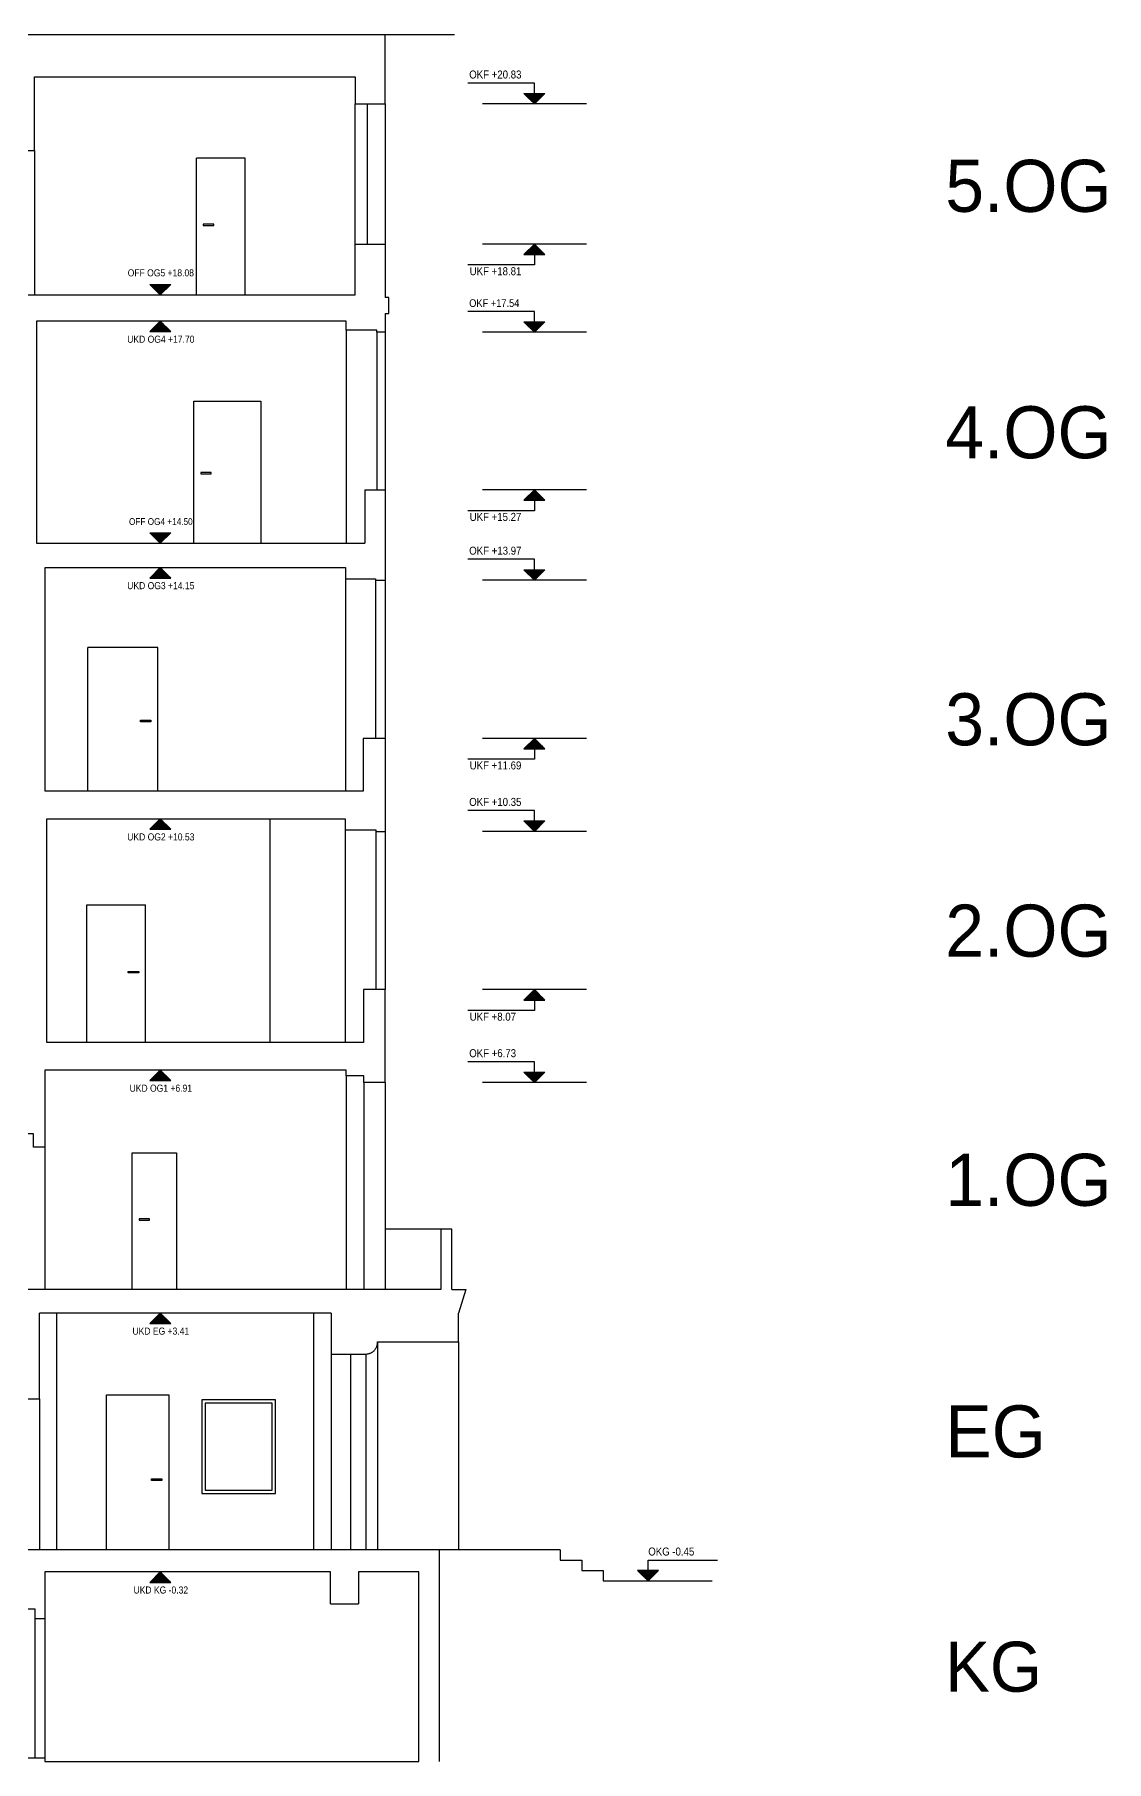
# Model space of a CAD drawing. Header units: metres. Extents: x -3551 to -3365, y -115 to 134.
# Drawn here: x -3380.56 to -3365.12, y 101.23 to 126.11 of the extents above; entities that cross this region are included whole.
import ezdxf
from ezdxf.enums import TextEntityAlignment as Align

# ---------------------------------------------------------------- set-up
doc = ezdxf.new("R2010")
doc.units = ezdxf.units.M
doc.header["$LTSCALE"] = 0.01
doc.linetypes.add('CENTER', pattern=[0])
doc.linetypes.add('DASHED', pattern=[0])
for name, color, linetype in [('A_ansicht', 9, 'CONTINUOUS'), ('A_bemaßung', 7, 'CONTINUOUS'), ('A_fenster', 7, 'CONTINUOUS'), ('A_text', 2, 'CONTINUOUS'), ('A_türen', 9, 'CONTINUOUS'), ('A_verdeckt', 8, 'CONTINUOUS'), ('A_wände', 6, 'CONTINUOUS')]:
    doc.layers.add(name, color=color, linetype=linetype)
doc.styles.add('EURAROMN_FNT', font='TXT', dxfattribs={"height": 1})
doc.styles.add('EURASIMP_FNT', font='TXT', dxfattribs={"height": 1})

# ---------------------------------------------------------------- blocks, each defined once
blk = doc.blocks.new('G2_1')
at = {"layer": 'A_bemaßung', "color": 7, "linetype": 'Continuous'}
for points in [[(0, 0), (-0.15, 0.15), (0.15, 0.15), (0, 0)], [(-0.14, 0.14), (-0.14, 0.15)], [(-0.13, 0.13), (-0.13, 0.15)], [(-0.12, 0.12), (-0.12, 0.15)], [(-0.11, 0.11), (-0.11, 0.15)], [(-0.1, 0.1), (-0.1, 0.15)], [(-0.09, 0.09), (-0.09, 0.15)], [(-0.08, 0.08), (-0.08, 0.15)], [(-0.07, 0.07), (-0.07, 0.15)], [(-0.06, 0.06), (-0.06, 0.15)], [(-0.05, 0.05), (-0.05, 0.15)], [(-0.04, 0.04), (-0.04, 0.15)], [(-0.03, 0.03), (-0.03, 0.15)], [(-0.02, 0.02), (-0.02, 0.15)], [(-0.01, 0.01), (-0.01, 0.15)], [(0, 0), (0, 0.15)], [(0.01, 0.01), (0.01, 0.15)], [(0.02, 0.02), (0.02, 0.15)], [(0.03, 0.03), (0.03, 0.15)], [(0.04, 0.04), (0.04, 0.15)], [(0.05, 0.05), (0.05, 0.15)], [(0.06, 0.06), (0.06, 0.15)], [(0.07, 0.07), (0.07, 0.15)], [(0.08, 0.08), (0.08, 0.15)], [(0.09, 0.09), (0.09, 0.15)], [(0.1, 0.1), (0.1, 0.15)], [(0.11, 0.11), (0.11, 0.15)], [(0.12, 0.12), (0.12, 0.15)], [(0.13, 0.13), (0.13, 0.15)], [(0.14, 0.14), (0.14, 0.15)]]:
    blk.add_lwpolyline(points, dxfattribs=at)

msp = doc.modelspace()

# ---------------------------------------------------------------- linework, layer by layer
at = {"layer": 'A_ansicht', "color": 9, "linetype": 'Continuous'}
for p, q in [((-3375.93995, 123.09007), (-3375.93995, 125.11007)), ((-3375.76496, 123.09007), (-3375.76496, 125.11007)), ((-3375.50995, 125.11007), (-3375.50995, 123.09007)), ((-3380.55992, 124.44007), (-3380.55992, 122.36007)), ((-3376.06995, 121.85007), (-3376.06995, 118.78007)), ((-3375.62994, 121.82007), (-3375.62994, 119.55007)), ((-3375.50995, 121.82007), (-3375.50995, 119.55007)), ((-3376.07992, 118.27007), (-3376.07992, 115.21007)), ((-3375.64996, 118.25007), (-3375.64996, 115.97007)), ((-3375.50995, 118.25007), (-3375.50995, 115.97007)), ((-3377.16563, 111.59007), (-3377.16563, 114.81007)), ((-3376.08569, 114.65007), (-3376.08569, 111.59007)), ((-3375.64569, 114.63007), (-3375.64569, 112.35007)), ((-3375.50995, 114.63007), (-3375.50995, 112.35007)), ((-3376.06934, 111.11007), (-3376.06934, 108.03007)), ((-3375.81936, 111.01007), (-3375.81936, 108.03007)), ((-3375.50995, 111.01007), (-3375.50995, 108.03007)), ((-3380.41408, 110.08007), (-3380.41408, 108.03007)), ((-3374.70995, 108.90007), (-3375.50995, 108.90007)), ((-3380.23944, 104.28007), (-3380.23944, 107.69007)), ((-3376.53944, 104.28007), (-3376.53944, 107.69007)), ((-3375.61896, 107.27404), (-3375.61896, 104.28007)), ((-3374.45162, 107.27404), (-3374.45162, 104.28007)), ((-3376.28944, 107.10007), (-3376.28944, 104.28007)), ((-3376.00944, 107.10007), (-3376.00944, 104.28007)), ((-3375.78896, 107.10007), (-3375.78896, 104.28007)), ((-3380.48945, 106.45507), (-3380.48945, 104.28007)), ((-3380.55509, 103.29007), (-3380.55509, 101.28007)), ((-3380.41513, 103.29007), (-3380.41513, 101.28007))]:
    msp.add_line(p, q, dxfattribs=at)
msp.add_lwpolyline([(-3378.15293, 106.44007), (-3378.15293, 105.09007), (-3377.08792, 105.09007), (-3377.08792, 106.44007), (-3378.15293, 106.44007)], dxfattribs=at)
at = {"layer": 'A_bemaßung', "color": 7, "linetype": 'Continuous'}
for p, q in [((-3372.60995, 125.11007), (-3374.10995, 125.11007)), ((-3372.60995, 123.09007), (-3374.10995, 123.09007)), ((-3372.60995, 121.82007), (-3374.10995, 121.82007)), ((-3372.60995, 119.55007), (-3374.10995, 119.55007)), ((-3372.60995, 118.25007), (-3374.10995, 118.25007)), ((-3372.60995, 115.97007), (-3374.10995, 115.97007)), ((-3372.60995, 114.63007), (-3374.10995, 114.63007)), ((-3372.60995, 112.35007), (-3374.10995, 112.35007)), ((-3372.60995, 111.01007), (-3374.10995, 111.01007))]:
    msp.add_line(p, q, dxfattribs=at)
for points in [[(-3373.35995, 125.11007), (-3373.50995, 125.26007), (-3373.20995, 125.26007), (-3373.35995, 125.11007), (-3373.35995, 125.41007), (-3374.31708, 125.41007)], [(-3373.49995, 125.25007), (-3373.49995, 125.26007)], [(-3373.48995, 125.24007), (-3373.48995, 125.26007)], [(-3373.47995, 125.23007), (-3373.47995, 125.26007)], [(-3373.46995, 125.22007), (-3373.46995, 125.26007)], [(-3373.45995, 125.21007), (-3373.45995, 125.26007)], [(-3373.44995, 125.20007), (-3373.44995, 125.26007)], [(-3373.43995, 125.19007), (-3373.43995, 125.26007)], [(-3373.42995, 125.18007), (-3373.42995, 125.26007)], [(-3373.41995, 125.17007), (-3373.41995, 125.26007)], [(-3373.40995, 125.16007), (-3373.40995, 125.26007)], [(-3373.39995, 125.15007), (-3373.39995, 125.26007)], [(-3373.38995, 125.14007), (-3373.38995, 125.26007)], [(-3373.37995, 125.13007), (-3373.37995, 125.26007)], [(-3373.36995, 125.12007), (-3373.36995, 125.26007)], [(-3373.35995, 125.11007), (-3373.35995, 125.26007)], [(-3373.34995, 125.12007), (-3373.34995, 125.26007)], [(-3373.33995, 125.13007), (-3373.33995, 125.26007)], [(-3373.32995, 125.14007), (-3373.32995, 125.26007)], [(-3373.31995, 125.15007), (-3373.31995, 125.26007)], [(-3373.30995, 125.16007), (-3373.30995, 125.26007)], [(-3373.29995, 125.17007), (-3373.29995, 125.26007)], [(-3373.28995, 125.18007), (-3373.28995, 125.26007)], [(-3373.27995, 125.19007), (-3373.27995, 125.26007)], [(-3373.26995, 125.20007), (-3373.26995, 125.26007)], [(-3373.25995, 125.21007), (-3373.25995, 125.26007)], [(-3373.24995, 125.22007), (-3373.24995, 125.26007)], [(-3373.23995, 125.23007), (-3373.23995, 125.26007)], [(-3373.22995, 125.24007), (-3373.22995, 125.26007)], [(-3373.21995, 125.25007), (-3373.21995, 125.26007)], [(-3373.35995, 123.09007), (-3373.50995, 122.94007), (-3373.20995, 122.94007), (-3373.35995, 123.09007), (-3373.35995, 122.79007), (-3374.31708, 122.79007)], [(-3373.49995, 122.95007), (-3373.49995, 122.94007)], [(-3373.48995, 122.96007), (-3373.48995, 122.94007)], [(-3373.47995, 122.97007), (-3373.47995, 122.94007)], [(-3373.46995, 122.98007), (-3373.46995, 122.94007)], [(-3373.45995, 122.99007), (-3373.45995, 122.94007)], [(-3373.44995, 123.00007), (-3373.44995, 122.94007)], [(-3373.43995, 123.01007), (-3373.43995, 122.94007)], [(-3373.42995, 123.02007), (-3373.42995, 122.94007)], [(-3373.41995, 123.03007), (-3373.41995, 122.94007)], [(-3373.40995, 123.04007), (-3373.40995, 122.94007)], [(-3373.39995, 123.05007), (-3373.39995, 122.94007)], [(-3373.38995, 123.06007), (-3373.38995, 122.94007)], [(-3373.37995, 123.07007), (-3373.37995, 122.94007)], [(-3373.36995, 123.08007), (-3373.36995, 122.94007)], [(-3373.35995, 123.09007), (-3373.35995, 122.94007)], [(-3373.34995, 123.08007), (-3373.34995, 122.94007)], [(-3373.33995, 123.07007), (-3373.33995, 122.94007)], [(-3373.32995, 123.06007), (-3373.32995, 122.94007)], [(-3373.31995, 123.05007), (-3373.31995, 122.94007)], [(-3373.30995, 123.04007), (-3373.30995, 122.94007)], [(-3373.29995, 123.03007), (-3373.29995, 122.94007)], [(-3373.28995, 123.02007), (-3373.28995, 122.94007)], [(-3373.27995, 123.01007), (-3373.27995, 122.94007)], [(-3373.26995, 123.00007), (-3373.26995, 122.94007)], [(-3373.25995, 122.99007), (-3373.25995, 122.94007)], [(-3373.24995, 122.98007), (-3373.24995, 122.94007)], [(-3373.23995, 122.97007), (-3373.23995, 122.94007)], [(-3373.22995, 122.96007), (-3373.22995, 122.94007)], [(-3373.21995, 122.95007), (-3373.21995, 122.94007)], [(-3373.35995, 121.82007), (-3373.50995, 121.97007), (-3373.20995, 121.97007), (-3373.35995, 121.82007), (-3373.35995, 122.12007), (-3374.31708, 122.12007)], [(-3373.49995, 121.96007), (-3373.49995, 121.97007)], [(-3373.48995, 121.95007), (-3373.48995, 121.97007)], [(-3373.47995, 121.94007), (-3373.47995, 121.97007)], [(-3373.46995, 121.93007), (-3373.46995, 121.97007)], [(-3373.45995, 121.92007), (-3373.45995, 121.97007)], [(-3373.44995, 121.91007), (-3373.44995, 121.97007)], [(-3373.43995, 121.90007), (-3373.43995, 121.97007)], [(-3373.42995, 121.89007), (-3373.42995, 121.97007)], [(-3373.41995, 121.88007), (-3373.41995, 121.97007)], [(-3373.40995, 121.87007), (-3373.40995, 121.97007)], [(-3373.39995, 121.86007), (-3373.39995, 121.97007)], [(-3373.38995, 121.85007), (-3373.38995, 121.97007)], [(-3373.37995, 121.84007), (-3373.37995, 121.97007)], [(-3373.36995, 121.83007), (-3373.36995, 121.97007)], [(-3373.35995, 121.82007), (-3373.35995, 121.97007)], [(-3373.34995, 121.83007), (-3373.34995, 121.97007)], [(-3373.33995, 121.84007), (-3373.33995, 121.97007)], [(-3373.32995, 121.85007), (-3373.32995, 121.97007)], [(-3373.31995, 121.86007), (-3373.31995, 121.97007)], [(-3373.30995, 121.87007), (-3373.30995, 121.97007)], [(-3373.29995, 121.88007), (-3373.29995, 121.97007)], [(-3373.28995, 121.89007), (-3373.28995, 121.97007)], [(-3373.27995, 121.90007), (-3373.27995, 121.97007)], [(-3373.26995, 121.91007), (-3373.26995, 121.97007)], [(-3373.25995, 121.92007), (-3373.25995, 121.97007)], [(-3373.24995, 121.93007), (-3373.24995, 121.97007)], [(-3373.23995, 121.94007), (-3373.23995, 121.97007)], [(-3373.22995, 121.95007), (-3373.22995, 121.97007)], [(-3373.21995, 121.96007), (-3373.21995, 121.97007)], [(-3373.35995, 119.55007), (-3373.50995, 119.40007), (-3373.20995, 119.40007), (-3373.35995, 119.55007), (-3373.35995, 119.25007), (-3374.31708, 119.25007)], [(-3373.47995, 119.43007), (-3373.47995, 119.40007)], [(-3373.46995, 119.44007), (-3373.46995, 119.40007)], [(-3373.45995, 119.45007), (-3373.45995, 119.40007)], [(-3373.44995, 119.46007), (-3373.44995, 119.40007)], [(-3373.43995, 119.47007), (-3373.43995, 119.40007)], [(-3373.42995, 119.48007), (-3373.42995, 119.40007)], [(-3373.41995, 119.49007), (-3373.41995, 119.40007)], [(-3373.40995, 119.50007), (-3373.40995, 119.40007)], [(-3373.39995, 119.51007), (-3373.39995, 119.40007)], [(-3373.38995, 119.52007), (-3373.38995, 119.40007)], [(-3373.37995, 119.53007), (-3373.37995, 119.40007)], [(-3373.36995, 119.54007), (-3373.36995, 119.40007)], [(-3373.35995, 119.55007), (-3373.35995, 119.40007)], [(-3373.34995, 119.54007), (-3373.34995, 119.40007)], [(-3373.33995, 119.53007), (-3373.33995, 119.40007)], [(-3373.32995, 119.52007), (-3373.32995, 119.40007)], [(-3373.31995, 119.51007), (-3373.31995, 119.40007)], [(-3373.30995, 119.50007), (-3373.30995, 119.40007)], [(-3373.29995, 119.49007), (-3373.29995, 119.40007)], [(-3373.28995, 119.48007), (-3373.28995, 119.40007)], [(-3373.27995, 119.47007), (-3373.27995, 119.40007)], [(-3373.26995, 119.46007), (-3373.26995, 119.40007)], [(-3373.25995, 119.45007), (-3373.25995, 119.40007)], [(-3373.24995, 119.44007), (-3373.24995, 119.40007)], [(-3373.23995, 119.43007), (-3373.23995, 119.40007)], [(-3373.49995, 119.41007), (-3373.49995, 119.40007)], [(-3373.48995, 119.42007), (-3373.48995, 119.40007)], [(-3373.22995, 119.42007), (-3373.22995, 119.40007)], [(-3373.21995, 119.41007), (-3373.21995, 119.40007)], [(-3373.35995, 118.25007), (-3373.50995, 118.40007), (-3373.20995, 118.40007), (-3373.35995, 118.25007), (-3373.35995, 118.55007), (-3374.31708, 118.55007)], [(-3373.49995, 118.39007), (-3373.49995, 118.40007)], [(-3373.48995, 118.38007), (-3373.48995, 118.40007)], [(-3373.47995, 118.37007), (-3373.47995, 118.40007)], [(-3373.46995, 118.36007), (-3373.46995, 118.40007)], [(-3373.45995, 118.35007), (-3373.45995, 118.40007)], [(-3373.44995, 118.34007), (-3373.44995, 118.40007)], [(-3373.43995, 118.33007), (-3373.43995, 118.40007)], [(-3373.42995, 118.32007), (-3373.42995, 118.40007)], [(-3373.41995, 118.31007), (-3373.41995, 118.40007)], [(-3373.40995, 118.30007), (-3373.40995, 118.40007)], [(-3373.39995, 118.29007), (-3373.39995, 118.40007)], [(-3373.38995, 118.28007), (-3373.38995, 118.40007)], [(-3373.37995, 118.27007), (-3373.37995, 118.40007)], [(-3373.36995, 118.26007), (-3373.36995, 118.40007)], [(-3373.35995, 118.25007), (-3373.35995, 118.40007)], [(-3373.34995, 118.26007), (-3373.34995, 118.40007)], [(-3373.33995, 118.27007), (-3373.33995, 118.40007)], [(-3373.32995, 118.28007), (-3373.32995, 118.40007)], [(-3373.31995, 118.29007), (-3373.31995, 118.40007)], [(-3373.30995, 118.30007), (-3373.30995, 118.40007)], [(-3373.29995, 118.31007), (-3373.29995, 118.40007)], [(-3373.28995, 118.32007), (-3373.28995, 118.40007)], [(-3373.27995, 118.33007), (-3373.27995, 118.40007)], [(-3373.26995, 118.34007), (-3373.26995, 118.40007)], [(-3373.25995, 118.35007), (-3373.25995, 118.40007)], [(-3373.24995, 118.36007), (-3373.24995, 118.40007)], [(-3373.23995, 118.37007), (-3373.23995, 118.40007)], [(-3373.22995, 118.38007), (-3373.22995, 118.40007)], [(-3373.21995, 118.39007), (-3373.21995, 118.40007)], [(-3373.35995, 115.97007), (-3373.50995, 115.82007), (-3373.20995, 115.82007), (-3373.35995, 115.97007), (-3373.35995, 115.67007), (-3374.31708, 115.67007)], [(-3373.37995, 115.95007), (-3373.37995, 115.82007)], [(-3373.36995, 115.96007), (-3373.36995, 115.82007)], [(-3373.35995, 115.97007), (-3373.35995, 115.82007)], [(-3373.34995, 115.96007), (-3373.34995, 115.82007)], [(-3373.33995, 115.95007), (-3373.33995, 115.82007)], [(-3373.49995, 115.83007), (-3373.49995, 115.82007)], [(-3373.48995, 115.84007), (-3373.48995, 115.82007)], [(-3373.47995, 115.85007), (-3373.47995, 115.82007)], [(-3373.46995, 115.86007), (-3373.46995, 115.82007)], [(-3373.45995, 115.87007), (-3373.45995, 115.82007)], [(-3373.44995, 115.88007), (-3373.44995, 115.82007)], [(-3373.43995, 115.89007), (-3373.43995, 115.82007)], [(-3373.42995, 115.90007), (-3373.42995, 115.82007)], [(-3373.41995, 115.91007), (-3373.41995, 115.82007)], [(-3373.40995, 115.92007), (-3373.40995, 115.82007)], [(-3373.39995, 115.93007), (-3373.39995, 115.82007)], [(-3373.38995, 115.94007), (-3373.38995, 115.82007)], [(-3373.32995, 115.94007), (-3373.32995, 115.82007)], [(-3373.31995, 115.93007), (-3373.31995, 115.82007)], [(-3373.30995, 115.92007), (-3373.30995, 115.82007)], [(-3373.29995, 115.91007), (-3373.29995, 115.82007)], [(-3373.28995, 115.90007), (-3373.28995, 115.82007)], [(-3373.27995, 115.89007), (-3373.27995, 115.82007)], [(-3373.26995, 115.88007), (-3373.26995, 115.82007)], [(-3373.25995, 115.87007), (-3373.25995, 115.82007)], [(-3373.24995, 115.86007), (-3373.24995, 115.82007)], [(-3373.23995, 115.85007), (-3373.23995, 115.82007)], [(-3373.22995, 115.84007), (-3373.22995, 115.82007)], [(-3373.21995, 115.83007), (-3373.21995, 115.82007)], [(-3373.35995, 114.63007), (-3373.50995, 114.78007), (-3373.20995, 114.78007), (-3373.35995, 114.63007), (-3373.35995, 114.93007), (-3374.31708, 114.93007)], [(-3373.49995, 114.77007), (-3373.49995, 114.78007)], [(-3373.48995, 114.76007), (-3373.48995, 114.78007)], [(-3373.47995, 114.75007), (-3373.47995, 114.78007)], [(-3373.46995, 114.74007), (-3373.46995, 114.78007)], [(-3373.45995, 114.73007), (-3373.45995, 114.78007)], [(-3373.44995, 114.72007), (-3373.44995, 114.78007)], [(-3373.43995, 114.71007), (-3373.43995, 114.78007)], [(-3373.42995, 114.70007), (-3373.42995, 114.78007)], [(-3373.41995, 114.69007), (-3373.41995, 114.78007)], [(-3373.40995, 114.68007), (-3373.40995, 114.78007)], [(-3373.39995, 114.67007), (-3373.39995, 114.78007)], [(-3373.38995, 114.66007), (-3373.38995, 114.78007)], [(-3373.37995, 114.65007), (-3373.37995, 114.78007)], [(-3373.36995, 114.64007), (-3373.36995, 114.78007)], [(-3373.35995, 114.63007), (-3373.35995, 114.78007)], [(-3373.34995, 114.64007), (-3373.34995, 114.78007)], [(-3373.33995, 114.65007), (-3373.33995, 114.78007)], [(-3373.32995, 114.66007), (-3373.32995, 114.78007)], [(-3373.31995, 114.67007), (-3373.31995, 114.78007)], [(-3373.30995, 114.68007), (-3373.30995, 114.78007)], [(-3373.29995, 114.69007), (-3373.29995, 114.78007)], [(-3373.28995, 114.70007), (-3373.28995, 114.78007)], [(-3373.27995, 114.71007), (-3373.27995, 114.78007)], [(-3373.26995, 114.72007), (-3373.26995, 114.78007)], [(-3373.25995, 114.73007), (-3373.25995, 114.78007)], [(-3373.24995, 114.74007), (-3373.24995, 114.78007)], [(-3373.23995, 114.75007), (-3373.23995, 114.78007)], [(-3373.22995, 114.76007), (-3373.22995, 114.78007)], [(-3373.21995, 114.77007), (-3373.21995, 114.78007)], [(-3373.35995, 112.35007), (-3373.50995, 112.20007), (-3373.20995, 112.20007), (-3373.35995, 112.35007), (-3373.35995, 112.05007), (-3374.31708, 112.05007)], [(-3373.49995, 112.21007), (-3373.49995, 112.20007)], [(-3373.48995, 112.22007), (-3373.48995, 112.20007)], [(-3373.47995, 112.23007), (-3373.47995, 112.20007)], [(-3373.46995, 112.24007), (-3373.46995, 112.20007)], [(-3373.45995, 112.25007), (-3373.45995, 112.20007)], [(-3373.44995, 112.26007), (-3373.44995, 112.20007)], [(-3373.43995, 112.27007), (-3373.43995, 112.20007)], [(-3373.42995, 112.28007), (-3373.42995, 112.20007)], [(-3373.41995, 112.29007), (-3373.41995, 112.20007)], [(-3373.40995, 112.30007), (-3373.40995, 112.20007)], [(-3373.39995, 112.31007), (-3373.39995, 112.20007)], [(-3373.38995, 112.32007), (-3373.38995, 112.20007)], [(-3373.37995, 112.33007), (-3373.37995, 112.20007)], [(-3373.36995, 112.34007), (-3373.36995, 112.20007)], [(-3373.35995, 112.35007), (-3373.35995, 112.20007)], [(-3373.34995, 112.34007), (-3373.34995, 112.20007)], [(-3373.33995, 112.33007), (-3373.33995, 112.20007)], [(-3373.32995, 112.32007), (-3373.32995, 112.20007)], [(-3373.31995, 112.31007), (-3373.31995, 112.20007)], [(-3373.30995, 112.30007), (-3373.30995, 112.20007)], [(-3373.29995, 112.29007), (-3373.29995, 112.20007)], [(-3373.28995, 112.28007), (-3373.28995, 112.20007)], [(-3373.27995, 112.27007), (-3373.27995, 112.20007)], [(-3373.26995, 112.26007), (-3373.26995, 112.20007)], [(-3373.25995, 112.25007), (-3373.25995, 112.20007)], [(-3373.24995, 112.24007), (-3373.24995, 112.20007)], [(-3373.23995, 112.23007), (-3373.23995, 112.20007)], [(-3373.22995, 112.22007), (-3373.22995, 112.20007)], [(-3373.21995, 112.21007), (-3373.21995, 112.20007)], [(-3373.35995, 111.01007), (-3373.50995, 111.16007), (-3373.20995, 111.16007), (-3373.35995, 111.01007), (-3373.35995, 111.31007), (-3374.31708, 111.31007)], [(-3373.49995, 111.15007), (-3373.49995, 111.16007)], [(-3373.48995, 111.14007), (-3373.48995, 111.16007)], [(-3373.47995, 111.13007), (-3373.47995, 111.16007)], [(-3373.46995, 111.12007), (-3373.46995, 111.16007)], [(-3373.45995, 111.11007), (-3373.45995, 111.16007)], [(-3373.44995, 111.10007), (-3373.44995, 111.16007)], [(-3373.43995, 111.09007), (-3373.43995, 111.16007)], [(-3373.42995, 111.08007), (-3373.42995, 111.16007)], [(-3373.41995, 111.07007), (-3373.41995, 111.16007)], [(-3373.40995, 111.06007), (-3373.40995, 111.16007)], [(-3373.39995, 111.05007), (-3373.39995, 111.16007)], [(-3373.38995, 111.04007), (-3373.38995, 111.16007)], [(-3373.37995, 111.03007), (-3373.37995, 111.16007)], [(-3373.36995, 111.02007), (-3373.36995, 111.16007)], [(-3373.35995, 111.01007), (-3373.35995, 111.16007)], [(-3373.34995, 111.02007), (-3373.34995, 111.16007)], [(-3373.33995, 111.03007), (-3373.33995, 111.16007)], [(-3373.32995, 111.04007), (-3373.32995, 111.16007)], [(-3373.31995, 111.05007), (-3373.31995, 111.16007)], [(-3373.30995, 111.06007), (-3373.30995, 111.16007)], [(-3373.29995, 111.07007), (-3373.29995, 111.16007)], [(-3373.28995, 111.08007), (-3373.28995, 111.16007)], [(-3373.27995, 111.09007), (-3373.27995, 111.16007)], [(-3373.26995, 111.10007), (-3373.26995, 111.16007)], [(-3373.25995, 111.11007), (-3373.25995, 111.16007)], [(-3373.24995, 111.12007), (-3373.24995, 111.16007)], [(-3373.23995, 111.13007), (-3373.23995, 111.16007)], [(-3373.22995, 111.14007), (-3373.22995, 111.16007)], [(-3373.21995, 111.15007), (-3373.21995, 111.16007)], [(-3371.72247, 103.83007), (-3371.57247, 103.98007), (-3371.87247, 103.98007), (-3371.72247, 103.83007), (-3371.72247, 104.13007), (-3370.71983, 104.13007)], [(-3371.86247, 103.97007), (-3371.86247, 103.98007)], [(-3371.85247, 103.96007), (-3371.85247, 103.98007)], [(-3371.84247, 103.95007), (-3371.84247, 103.98007)], [(-3371.83247, 103.94007), (-3371.83247, 103.98007)], [(-3371.82247, 103.93007), (-3371.82247, 103.98007)], [(-3371.81247, 103.92007), (-3371.81247, 103.98007)], [(-3371.80247, 103.91007), (-3371.80247, 103.98007)], [(-3371.79247, 103.90007), (-3371.79247, 103.98007)], [(-3371.78247, 103.89007), (-3371.78247, 103.98007)], [(-3371.77247, 103.88007), (-3371.77247, 103.98007)], [(-3371.76247, 103.87007), (-3371.76247, 103.98007)], [(-3371.75247, 103.86007), (-3371.75247, 103.98007)], [(-3371.74247, 103.85007), (-3371.74247, 103.98007)], [(-3371.73247, 103.84007), (-3371.73247, 103.98007)], [(-3371.72247, 103.83007), (-3371.72247, 103.98007)], [(-3371.71247, 103.84007), (-3371.71247, 103.98007)], [(-3371.70247, 103.85007), (-3371.70247, 103.98007)], [(-3371.69247, 103.86007), (-3371.69247, 103.98007)], [(-3371.68247, 103.87007), (-3371.68247, 103.98007)], [(-3371.67247, 103.88007), (-3371.67247, 103.98007)], [(-3371.66247, 103.89007), (-3371.66247, 103.98007)], [(-3371.65247, 103.90007), (-3371.65247, 103.98007)], [(-3371.64247, 103.91007), (-3371.64247, 103.98007)], [(-3371.63247, 103.92007), (-3371.63247, 103.98007)], [(-3371.62247, 103.93007), (-3371.62247, 103.98007)], [(-3371.61247, 103.94007), (-3371.61247, 103.98007)], [(-3371.60247, 103.95007), (-3371.60247, 103.98007)], [(-3371.59247, 103.96007), (-3371.59247, 103.98007)], [(-3371.58247, 103.97007), (-3371.58247, 103.98007)]]:
    msp.add_lwpolyline(points, dxfattribs=at)
at = {"layer": 'A_fenster', "linetype": 'Continuous'}
msp.add_lwpolyline([(-3378.10293, 106.39007), (-3378.10293, 105.14007), (-3377.13792, 105.14007), (-3377.13792, 106.39007), (-3378.10293, 106.39007)], dxfattribs=at)
at = {"layer": 'A_türen', "color": 15, "linetype": 'Continuous'}
for p, q in [((-3378.22994, 122.36007), (-3378.22994, 124.33007)), ((-3379.79471, 115.21007), (-3379.79471, 117.28007)), ((-3378.9605, 111.59007), (-3378.9605, 113.57007))]:
    msp.add_line(p, q, dxfattribs=at)
for points in [[(-3377.52495, 122.36007), (-3377.52495, 124.33007), (-3378.22994, 124.33007)], [(-3377.97994, 123.36007), (-3377.97994, 123.38007), (-3378.12994, 123.38007), (-3378.12994, 123.36007), (-3377.97994, 123.36007)], [(-3378.26596, 118.78007), (-3378.26596, 120.83007), (-3377.30096, 120.83007), (-3377.30096, 118.78007)], [(-3378.01596, 119.78007), (-3378.01596, 119.80007), (-3378.16596, 119.80007), (-3378.16596, 119.78007), (-3378.01596, 119.78007)], [(-3378.78475, 115.21007), (-3378.78475, 117.28007), (-3379.79471, 117.28007)], [(-3379.03475, 116.21007), (-3379.03475, 116.23007), (-3378.88475, 116.23007), (-3378.88475, 116.21007), (-3379.03475, 116.21007)], [(-3379.80544, 111.59007), (-3379.80544, 113.57007), (-3378.9605, 113.57007)], [(-3379.2105, 112.59007), (-3379.2105, 112.61007), (-3379.0605, 112.61007), (-3379.0605, 112.59007), (-3379.2105, 112.59007)], [(-3379.15416, 108.03007), (-3379.15416, 110.00007), (-3378.51419, 110.00007), (-3378.51419, 108.03007)], [(-3378.90416, 109.03007), (-3378.90416, 109.05007), (-3379.05416, 109.05007), (-3379.05416, 109.03007), (-3378.90416, 109.03007)], [(-3379.52492, 104.28007), (-3379.52492, 106.51007), (-3378.62492, 106.51007), (-3378.62492, 104.28007)], [(-3378.87492, 105.28007), (-3378.87492, 105.30007), (-3378.72492, 105.30007), (-3378.72492, 105.28007), (-3378.87492, 105.28007)]]:
    msp.add_lwpolyline(points, dxfattribs=at)
at = {"layer": 'A_verdeckt', "color": 5, "linetype": 'CENTER'}
msp.add_line((-3389.54992, 126.11007), (-3374.50995, 126.11007), dxfattribs=at)
at = {"layer": 'A_wände', "color": 1, "linetype": 'Continuous'}
for p, q in [((-3375.50995, 123.09007), (-3375.50995, 122.32007)), ((-3376.06995, 121.98007), (-3380.53494, 121.98007)), ((-3375.50995, 122.09007), (-3375.50995, 121.82007)), ((-3375.80493, 119.55007), (-3375.50995, 119.55007)), ((-3375.80493, 119.55007), (-3375.80493, 118.78007)), ((-3375.50995, 119.55007), (-3375.50995, 118.25007)), ((-3375.50995, 115.97007), (-3375.50995, 114.63007)), ((-3375.50995, 111.01007), (-3375.50995, 112.35007)), ((-3376.28944, 107.69007), (-3380.48945, 107.69007)), ((-3372.98981, 104.28007), (-3387.86772, 104.28007)), ((-3374.72544, 101.23007), (-3374.72544, 104.28007)), ((-3380.41513, 103.96007), (-3380.41513, 103.29007)), ((-3375.89535, 103.96007), (-3375.89535, 103.50007)), ((-3376.29534, 103.50007), (-3375.89535, 103.50007)), ((-3380.41513, 101.23007), (-3375.02544, 101.23007))]:
    msp.add_line(p, q, dxfattribs=at)
for points in [[(-3388.54992, 126.11007), (-3388.54992, 125.23007), (-3388.07984, 125.23007), (-3388.07984, 125.50007), (-3380.83991, 125.50007), (-3380.83991, 124.54007), (-3380.77991, 124.54007), (-3380.77991, 124.44007), (-3380.55992, 124.44007), (-3380.55992, 125.50007), (-3375.93995, 125.50007), (-3375.93995, 125.11007), (-3375.50995, 125.11007), (-3375.50995, 126.11007)], [(-3383.29989, 122.32007), (-3380.77991, 122.32007), (-3380.77991, 122.36007), (-3375.93995, 122.36007), (-3375.93995, 123.09007), (-3375.50995, 123.09007)], [(-3375.50995, 122.09007), (-3375.45493, 122.09007), (-3375.45493, 122.32007), (-3375.50995, 122.32007)], [(-3380.53494, 121.98007), (-3380.53494, 118.78007), (-3375.80493, 118.78007)], [(-3375.50995, 121.82007), (-3375.62994, 121.82007), (-3375.62994, 121.85007), (-3376.06995, 121.85007), (-3376.06995, 121.98007)], [(-3375.50995, 115.97007), (-3375.82494, 115.97007), (-3375.82494, 115.21007), (-3380.40966, 115.21007), (-3380.40966, 118.43007), (-3376.07992, 118.43007), (-3376.07992, 118.27007), (-3375.64996, 118.27007), (-3375.64996, 118.25007), (-3375.50995, 118.25007)], [(-3375.50995, 112.35007), (-3375.82067, 112.35007), (-3375.82067, 111.59007), (-3380.38541, 111.59007), (-3380.38541, 114.81007), (-3376.08569, 114.81007), (-3376.08569, 114.65007), (-3375.64569, 114.65007), (-3375.64569, 114.63007), (-3375.50995, 114.63007)], [(-3375.50995, 111.01007), (-3375.81936, 111.01007), (-3375.81936, 111.11007), (-3376.06934, 111.11007), (-3376.06934, 111.19007), (-3380.41408, 111.19007), (-3380.41408, 110.08007), (-3380.57657, 110.08007), (-3380.57657, 110.27007), (-3380.83654, 110.27007), (-3380.83654, 111.30007), (-3387.9561, 111.30007), (-3387.9561, 111.03007), (-3388.62051, 111.03007), (-3388.62051, 111.54251)], [(-3374.54997, 108.03007), (-3374.54997, 108.90007), (-3374.70995, 108.90007), (-3374.70995, 108.03007), (-3388.16065, 108.03007)], [(-3374.54997, 108.03007), (-3374.34997, 108.03007), (-3374.45162, 107.69007)], [(-3380.84945, 107.69007), (-3380.84945, 106.45507), (-3380.48945, 106.45507), (-3380.48945, 107.69007)], [(-3376.28944, 107.69007), (-3376.28944, 107.10007), (-3375.78896, 107.10007)], [(-3375.61896, 107.27404), (-3374.45162, 107.27404), (-3374.45162, 107.69007)], [(-3375.78896, 107.10007), (-3375.78017, 107.10021), (-3375.77139, 107.1008), (-3375.76264, 107.10184), (-3375.75398, 107.10333), (-3375.74539, 107.1053), (-3375.73693, 107.10771), (-3375.72859, 107.11054), (-3375.72042, 107.11381), (-3375.71244, 107.11751), (-3375.70466, 107.12162), (-3375.69709, 107.12613), (-3375.68978, 107.13103), (-3375.68272, 107.13631), (-3375.67596, 107.14194), (-3375.66951, 107.14794), (-3375.66339, 107.15426), (-3375.65759, 107.16089), (-3375.65214, 107.16782), (-3375.64708, 107.175), (-3375.6424, 107.18247), (-3375.6381, 107.19015), (-3375.63423, 107.19805), (-3375.63076, 107.20613), (-3375.62772, 107.21439), (-3375.62512, 107.22282), (-3375.62297, 107.23135), (-3375.62129, 107.23999), (-3375.62002, 107.24869), (-3375.61924, 107.25747), (-3375.61892, 107.26626), (-3375.61896, 107.27404)], [(-3372.98981, 104.28007), (-3372.98981, 104.13007), (-3372.67801, 104.13007), (-3372.67801, 103.98007), (-3372.37029, 103.98007), (-3372.37029, 103.83007), (-3370.79731, 103.83007)], [(-3376.29534, 103.50007), (-3376.29534, 103.96007), (-3380.41513, 103.96007)], [(-3375.02544, 101.23007), (-3375.02544, 103.96007), (-3375.89535, 103.96007)], [(-3380.87255, 103.43007), (-3380.55509, 103.43007), (-3380.55509, 103.29007), (-3380.41513, 103.29007)], [(-3380.87255, 101.23007), (-3380.87255, 101.28007), (-3380.41513, 101.28007), (-3380.41513, 101.23007)]]:
    msp.add_lwpolyline(points, dxfattribs=at)

# ---------------------------------------------------------------- block references
at = {"layer": 'A_bemaßung', "color": 7}
for p in [(-3378.7491, 122.36007), (-3378.7491, 118.78007)]:
    msp.add_blockref('G2_1', p, dxfattribs=at)
at = {"layer": 'A_bemaßung', "color": 7, "yscale": -1}
for p in [(-3378.7491, 121.98007), (-3378.7491, 118.43007), (-3378.7491, 114.81007), (-3378.7491, 111.19007), (-3378.7491, 107.69007), (-3378.7491, 103.96007)]:
    msp.add_blockref('G2_1', p, dxfattribs=at)

# ---------------------------------------------------------------- texts
at = {"layer": 'A_bemaßung', "color": 7, "linetype": 'Continuous', "style": 'EURASIMP_FNT', "width": 0.9}
for s, height, p in [('OKF +20.83', 0.11532, (-3374.29914, 125.44208)), ('UKF +18.81', 0.11532, (-3374.29231, 122.60808)), ('OKF +17.54', 0.1108, (-3374.29914, 122.15208)), ('UKF +15.27', 0.11532, (-3374.29231, 119.06808)), ('OKF +13.97', 0.11532, (-3374.29914, 118.58208)), ('UKF +11.69', 0.11532, (-3374.29231, 115.48808)), ('OKF +10.35', 0.11532, (-3374.29914, 114.96208)), ('UKF +8.07', 0.11532, (-3374.29231, 111.86808)), ('OKF +6.73', 0.11532, (-3374.29914, 111.34208)), ('OKG -0.45', 0.11532, (-3371.7198, 104.16207))]:
    msp.add_text(s, height=height, dxfattribs=at).set_placement(p, align=Align.BOTTOM_LEFT)
at = {"layer": 'A_bemaßung', "color": 7, "linetype": 'CENTER', "style": 'EURASIMP_FNT', "width": 0.9}
for s, height, p in [('OFF OG5 +18.08', 0.10228, (-3378.74172, 122.59522)), ('UKD OG4 +17.70', 0.10228, (-3378.74172, 121.63848)), ('OFF OG4 +14.50', 0.09828, (-3378.74172, 119.01522)), ('UKD OG3 +14.15', 0.10228, (-3378.74172, 118.08848)), ('UKD OG2 +10.53', 0.10228, (-3378.74172, 114.46848)), ('UKD OG1 +6.91', 0.10228, (-3378.74172, 110.84848)), ('UKD EG +3.41', 0.10228, (-3378.74172, 107.34848)), ('UKD KG -0.32', 0.10228, (-3378.74172, 103.61848))]:
    msp.add_text(s, height=height, dxfattribs=at).set_placement(p, align=Align.BOTTOM_CENTER)
at = {"layer": 'A_text', "color": 2, "linetype": 'DASHED', "style": 'EURAROMN_FNT'}
for s, height, p in [('5.OG', 0.75, (-3367.44039, 123.93007)), ('4.OG', 0.75, (-3367.44039, 120.38007)), ('3.OG', 0.75, (-3367.44039, 116.24507)), ('2.OG', 0.75, (-3367.44039, 113.20007)), ('1.OG', 0.75, (-3367.44039, 109.61007)), ('EG', 0.75, (-3367.44039, 105.98507)), ('KG', 0.72072, (-3367.44039, 102.59507))]:
    msp.add_text(s, height=height, dxfattribs=at).set_placement(p, align=Align.MIDDLE_LEFT)

doc.saveas('drawing.dxf')
